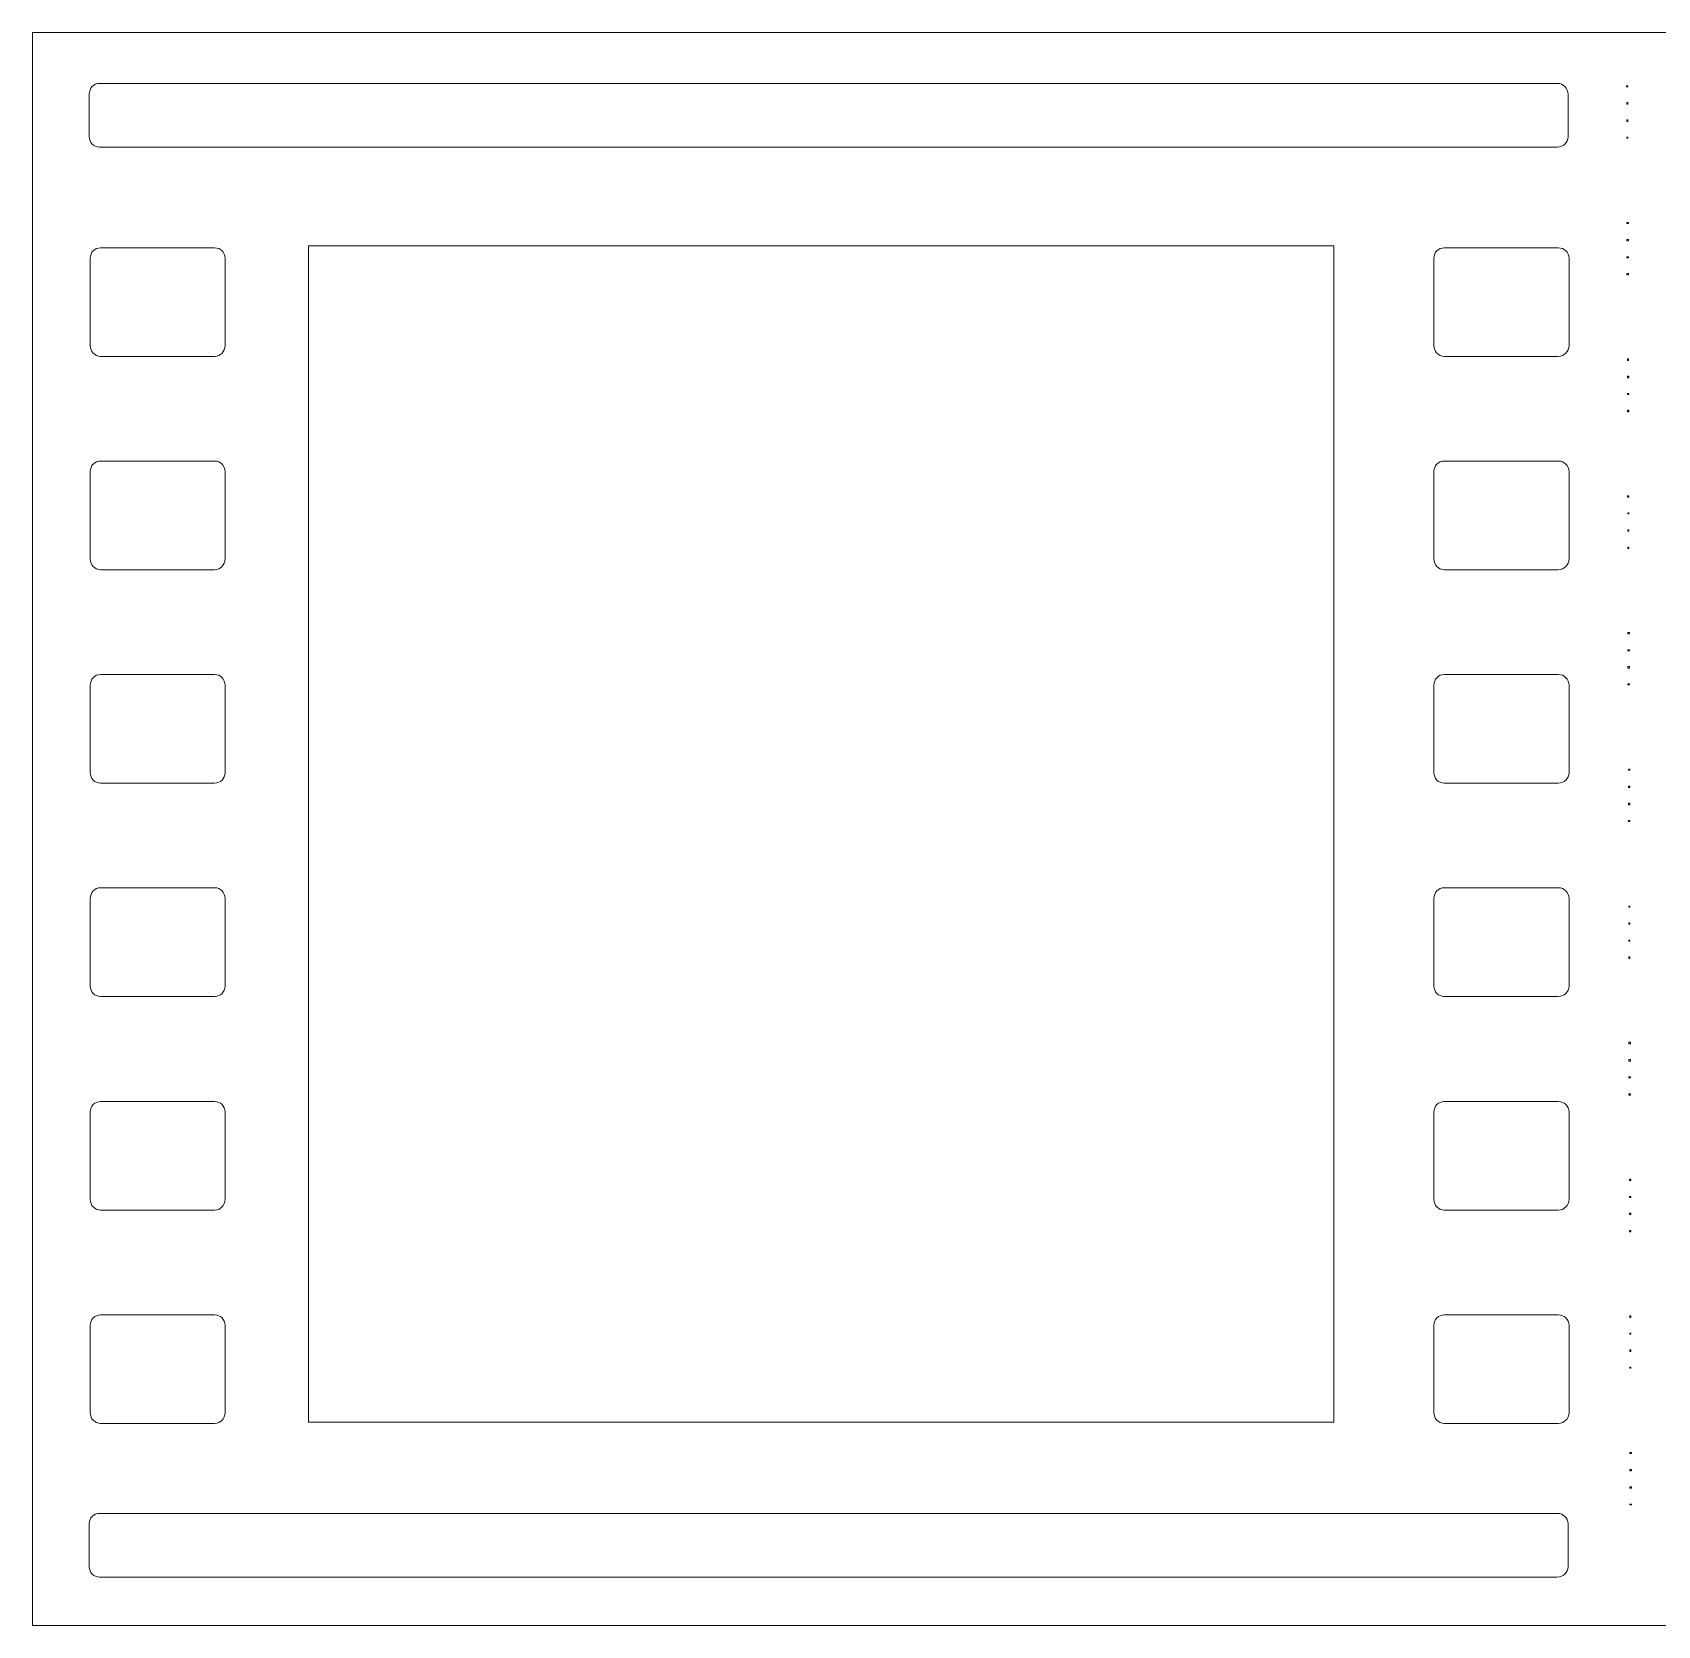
# Model space of a CAD drawing. Header units: centimetres. Extents: x -7.3 to 7.2, y -9.5 to 9.5.
# Drawn here: x 1.693 to 4.415, y -2.727 to -0.06 of the extents above; entities that cross this region are included whole.
import ezdxf

# ---------------------------------------------------------------- set-up
doc = ezdxf.new("R2010")
doc.units = ezdxf.units.CM
doc.header["$MEASUREMENT"] = 0
doc.layers.add('Layer 1', color=7, linetype='Continuous')

msp = doc.modelspace()

# ---------------------------------------------------------------- linework, layer by layer
at = {"layer": 'Layer 1', "lineweight": 9}
for points, knots in [([(1.69292, -0.05953), (1.69292, -0.05953), (1.69292, -2.72686), (1.69292, -2.72686), (1.69292, -2.72686), (1.69292, -2.72686), (4.36438, -2.72686), (4.36438, -2.72686), (4.36438, -2.72686), (4.36438, -2.72686), (4.3958, -2.72686), (4.3958, -2.72686), (4.3958, -2.72686), (4.3958, -2.72686), (7.03254, -2.72686), (7.03254, -2.72686), (7.03254, -2.72686), (7.03254, -2.72686), (7.03254, -2.65162), (7.03254, -2.65162), (7.03254, -2.65162), (7.03254, -2.65162), (7.14378, -2.55323), (7.14378, -2.55323), (7.14378, -2.55323), (7.14378, -2.55323), (7.14378, -0.20671), (7.14378, -0.20671), (7.14378, -0.20671), (7.14378, -0.20671), (7.03254, -0.12403), (7.03254, -0.12403), (7.03254, -0.12403), (7.03254, -0.12403), (7.03254, -0.05954), (7.03254, -0.05954), (7.03254, -0.05954), (7.03254, -0.05954), (4.36438, -0.05954), (4.36438, -0.05954), (4.36438, -0.05954), (4.36438, -0.05954), (1.69292, -0.05953), (1.69292, -0.05953)], [0, 0, 0, 0, 0.0833333, 0.0833333, 0.0833333, 0.0833333, 0.1666667, 0.1666667, 0.1666667, 0.1666667, 0.25, 0.25, 0.25, 0.25, 0.3333333, 0.3333333, 0.3333333, 0.3333333, 0.4166667, 0.4166667, 0.4166667, 0.4166667, 0.5, 0.5, 0.5, 0.5, 0.5833333, 0.5833333, 0.5833333, 0.5833333, 0.6666667, 0.6666667, 0.6666667, 0.6666667, 0.75, 0.75, 0.75, 0.75, 0.8333333, 0.8333333, 0.8333333, 0.8333333, 1, 1, 1, 1]), ([(1.80537, -0.14469), (1.80537, -0.14469), (4.24698, -0.14469), (4.24698, -0.14469), (4.24698, -0.14469), (4.25683, -0.14469), (4.26517, -0.15303), (4.26517, -0.16288), (4.26517, -0.16288), (4.26517, -0.16288), (4.26517, -0.23399), (4.26517, -0.23399), (4.26517, -0.23399), (4.26517, -0.24384), (4.25683, -0.25135), (4.24698, -0.25135), (4.24698, -0.25135), (4.24698, -0.25135), (1.80537, -0.25135), (1.80537, -0.25135), (1.80537, -0.25135), (1.79552, -0.25135), (1.78801, -0.24384), (1.78801, -0.23399), (1.78801, -0.23399), (1.78801, -0.23399), (1.78801, -0.16288), (1.78801, -0.16288), (1.78801, -0.16288), (1.78801, -0.15303), (1.79552, -0.14469), (1.80537, -0.14469)], [0, 0, 0, 0, 0.1111111, 0.1111111, 0.1111111, 0.1111111, 0.2222222, 0.2222222, 0.2222222, 0.2222222, 0.3333333, 0.3333333, 0.3333333, 0.3333333, 0.4444444, 0.4444444, 0.4444444, 0.4444444, 0.5555556, 0.5555556, 0.5555556, 0.5555556, 0.6666667, 0.6666667, 0.6666667, 0.6666667, 0.7777778, 0.7777778, 0.7777778, 0.7777778, 1, 1, 1, 1]), ([(4.36273, -0.14883), (4.36273, -0.14883), (4.36521, -0.14883), (4.36521, -0.14883), (4.36521, -0.14883), (4.36521, -0.14883), (4.36521, -0.15048), (4.36521, -0.15048), (4.36521, -0.15048), (4.36521, -0.15048), (4.36273, -0.15048), (4.36273, -0.15048), (4.36273, -0.15048), (4.36273, -0.15048), (4.36273, -0.14883), (4.36273, -0.14883)], [0, 0, 0, 0, 0.2, 0.2, 0.2, 0.2, 0.4, 0.4, 0.4, 0.4, 0.6, 0.6, 0.6, 0.6, 1, 1, 1, 1]), ([(4.36356, -0.17694), (4.36356, -0.17694), (4.36521, -0.17694), (4.36521, -0.17694), (4.36521, -0.17694), (4.36521, -0.17694), (4.36521, -0.17942), (4.36521, -0.17942), (4.36521, -0.17942), (4.36521, -0.17942), (4.36356, -0.17942), (4.36356, -0.17942), (4.36356, -0.17942), (4.36356, -0.17942), (4.36356, -0.17694), (4.36356, -0.17694)], [0, 0, 0, 0, 0.2, 0.2, 0.2, 0.2, 0.4, 0.4, 0.4, 0.4, 0.6, 0.6, 0.6, 0.6, 1, 1, 1, 1]), ([(4.36356, -0.20588), (4.36356, -0.20588), (4.36521, -0.20588), (4.36521, -0.20588), (4.36521, -0.20588), (4.36521, -0.20588), (4.36521, -0.20836), (4.36521, -0.20836), (4.36521, -0.20836), (4.36521, -0.20836), (4.36356, -0.20836), (4.36356, -0.20836), (4.36356, -0.20836), (4.36356, -0.20836), (4.36356, -0.20588), (4.36356, -0.20588)], [0, 0, 0, 0, 0.2, 0.2, 0.2, 0.2, 0.4, 0.4, 0.4, 0.4, 0.6, 0.6, 0.6, 0.6, 1, 1, 1, 1]), ([(4.36356, -0.23482), (4.36356, -0.23482), (4.36521, -0.23482), (4.36521, -0.23482), (4.36521, -0.23482), (4.36521, -0.23482), (4.36521, -0.23647), (4.36521, -0.23647), (4.36521, -0.23647), (4.36521, -0.23647), (4.36356, -0.23647), (4.36356, -0.23647), (4.36356, -0.23647), (4.36356, -0.23647), (4.36356, -0.23482), (4.36356, -0.23482)], [0, 0, 0, 0, 0.2, 0.2, 0.2, 0.2, 0.4, 0.4, 0.4, 0.4, 0.6, 0.6, 0.6, 0.6, 1, 1, 1, 1]), ([(4.36356, -0.37786), (4.36356, -0.37786), (4.36604, -0.37786), (4.36604, -0.37786), (4.36604, -0.37786), (4.36604, -0.37786), (4.36604, -0.37951), (4.36604, -0.37951), (4.36604, -0.37951), (4.36604, -0.37951), (4.36356, -0.37951), (4.36356, -0.37951), (4.36356, -0.37951), (4.36356, -0.37951), (4.36356, -0.37786), (4.36356, -0.37786)], [0, 0, 0, 0, 0.2, 0.2, 0.2, 0.2, 0.4, 0.4, 0.4, 0.4, 0.6, 0.6, 0.6, 0.6, 1, 1, 1, 1]), ([(4.36356, -0.40597), (4.36356, -0.40597), (4.36604, -0.40597), (4.36604, -0.40597), (4.36604, -0.40597), (4.36604, -0.40597), (4.36604, -0.40845), (4.36604, -0.40845), (4.36604, -0.40845), (4.36604, -0.40845), (4.36356, -0.40845), (4.36356, -0.40845), (4.36356, -0.40845), (4.36356, -0.40845), (4.36356, -0.40597), (4.36356, -0.40597)], [0, 0, 0, 0, 0.2, 0.2, 0.2, 0.2, 0.4, 0.4, 0.4, 0.4, 0.6, 0.6, 0.6, 0.6, 1, 1, 1, 1]), ([(1.80702, -0.42003), (1.80702, -0.42003), (1.99802, -0.42003), (1.99802, -0.42003), (1.99802, -0.42003), (2.00787, -0.42003), (2.01538, -0.42754), (2.01538, -0.43739), (2.01538, -0.43739), (2.01538, -0.43739), (2.01538, -0.58374), (2.01538, -0.58374), (2.01538, -0.58374), (2.01538, -0.59359), (2.00787, -0.60193), (1.99802, -0.60193), (1.99802, -0.60193), (1.99802, -0.60193), (1.80702, -0.60193), (1.80702, -0.60193), (1.80702, -0.60193), (1.79717, -0.60193), (1.78966, -0.59359), (1.78966, -0.58374), (1.78966, -0.58374), (1.78966, -0.58374), (1.78966, -0.43739), (1.78966, -0.43739), (1.78966, -0.43739), (1.78966, -0.42754), (1.79717, -0.42003), (1.80702, -0.42003)], [0, 0, 0, 0, 0.1111111, 0.1111111, 0.1111111, 0.1111111, 0.2222222, 0.2222222, 0.2222222, 0.2222222, 0.3333333, 0.3333333, 0.3333333, 0.3333333, 0.4444444, 0.4444444, 0.4444444, 0.4444444, 0.5555556, 0.5555556, 0.5555556, 0.5555556, 0.6666667, 0.6666667, 0.6666667, 0.6666667, 0.7777778, 0.7777778, 0.7777778, 0.7777778, 1, 1, 1, 1]), ([(2.15511, -0.41672), (2.15511, -0.41672), (3.87242, -0.41672), (3.87242, -0.41672), (3.87242, -0.41672), (3.87242, -0.41672), (3.87242, -2.38621), (3.87242, -2.38621), (3.87242, -2.38621), (3.87242, -2.38621), (2.15511, -2.38621), (2.15511, -2.38621), (2.15511, -2.38621), (2.15511, -2.38621), (2.15511, -0.41672), (2.15511, -0.41672)], [0, 0, 0, 0, 0.2, 0.2, 0.2, 0.2, 0.4, 0.4, 0.4, 0.4, 0.6, 0.6, 0.6, 0.6, 1, 1, 1, 1]), ([(4.05763, -0.42003), (4.05763, -0.42003), (4.24863, -0.42003), (4.24863, -0.42003), (4.24863, -0.42003), (4.25848, -0.42003), (4.26682, -0.42754), (4.26682, -0.43739), (4.26682, -0.43739), (4.26682, -0.43739), (4.26682, -0.58374), (4.26682, -0.58374), (4.26682, -0.58374), (4.26682, -0.59359), (4.25848, -0.60193), (4.24863, -0.60193), (4.24863, -0.60193), (4.24863, -0.60193), (4.05763, -0.60193), (4.05763, -0.60193), (4.05763, -0.60193), (4.04778, -0.60193), (4.04027, -0.59359), (4.04027, -0.58374), (4.04027, -0.58374), (4.04027, -0.58374), (4.04027, -0.43739), (4.04027, -0.43739), (4.04027, -0.43739), (4.04027, -0.42754), (4.04778, -0.42003), (4.05763, -0.42003)], [0, 0, 0, 0, 0.1111111, 0.1111111, 0.1111111, 0.1111111, 0.2222222, 0.2222222, 0.2222222, 0.2222222, 0.3333333, 0.3333333, 0.3333333, 0.3333333, 0.4444444, 0.4444444, 0.4444444, 0.4444444, 0.5555556, 0.5555556, 0.5555556, 0.5555556, 0.6666667, 0.6666667, 0.6666667, 0.6666667, 0.7777778, 0.7777778, 0.7777778, 0.7777778, 1, 1, 1, 1]), ([(4.36356, -0.43491), (4.36356, -0.43491), (4.36604, -0.43491), (4.36604, -0.43491), (4.36604, -0.43491), (4.36604, -0.43491), (4.36604, -0.43656), (4.36604, -0.43656), (4.36604, -0.43656), (4.36604, -0.43656), (4.36356, -0.43656), (4.36356, -0.43656), (4.36356, -0.43656), (4.36356, -0.43656), (4.36356, -0.43491), (4.36356, -0.43491)], [0, 0, 0, 0, 0.2, 0.2, 0.2, 0.2, 0.4, 0.4, 0.4, 0.4, 0.6, 0.6, 0.6, 0.6, 1, 1, 1, 1]), ([(4.36356, -0.46302), (4.36356, -0.46302), (4.36604, -0.46302), (4.36604, -0.46302), (4.36604, -0.46302), (4.36604, -0.46302), (4.36604, -0.4655), (4.36604, -0.4655), (4.36604, -0.4655), (4.36604, -0.4655), (4.36356, -0.4655), (4.36356, -0.4655), (4.36356, -0.4655), (4.36356, -0.4655), (4.36356, -0.46302), (4.36356, -0.46302)], [0, 0, 0, 0, 0.2, 0.2, 0.2, 0.2, 0.4, 0.4, 0.4, 0.4, 0.6, 0.6, 0.6, 0.6, 1, 1, 1, 1]), ([(4.36438, -0.60606), (4.36438, -0.60606), (4.36603, -0.60606), (4.36603, -0.60606), (4.36603, -0.60606), (4.36603, -0.60606), (4.36603, -0.60854), (4.36603, -0.60854), (4.36603, -0.60854), (4.36603, -0.60854), (4.36438, -0.60854), (4.36438, -0.60854), (4.36438, -0.60854), (4.36438, -0.60854), (4.36438, -0.60606), (4.36438, -0.60606)], [0, 0, 0, 0, 0.2, 0.2, 0.2, 0.2, 0.4, 0.4, 0.4, 0.4, 0.6, 0.6, 0.6, 0.6, 1, 1, 1, 1]), ([(4.36438, -0.635), (4.36438, -0.635), (4.36686, -0.635), (4.36686, -0.635), (4.36686, -0.635), (4.36686, -0.635), (4.36686, -0.63748), (4.36686, -0.63748), (4.36686, -0.63748), (4.36686, -0.63748), (4.36438, -0.63748), (4.36438, -0.63748), (4.36438, -0.63748), (4.36438, -0.63748), (4.36438, -0.635), (4.36438, -0.635)], [0, 0, 0, 0, 0.2, 0.2, 0.2, 0.2, 0.4, 0.4, 0.4, 0.4, 0.6, 0.6, 0.6, 0.6, 1, 1, 1, 1]), ([(4.36438, -0.66394), (4.36438, -0.66394), (4.36686, -0.66394), (4.36686, -0.66394), (4.36686, -0.66394), (4.36686, -0.66394), (4.36686, -0.66559), (4.36686, -0.66559), (4.36686, -0.66559), (4.36686, -0.66559), (4.36438, -0.66559), (4.36438, -0.66559), (4.36438, -0.66559), (4.36438, -0.66559), (4.36438, -0.66394), (4.36438, -0.66394)], [0, 0, 0, 0, 0.2, 0.2, 0.2, 0.2, 0.4, 0.4, 0.4, 0.4, 0.6, 0.6, 0.6, 0.6, 1, 1, 1, 1]), ([(4.36438, -0.69205), (4.36438, -0.69205), (4.36686, -0.69205), (4.36686, -0.69205), (4.36686, -0.69205), (4.36686, -0.69205), (4.36686, -0.69453), (4.36686, -0.69453), (4.36686, -0.69453), (4.36686, -0.69453), (4.36438, -0.69453), (4.36438, -0.69453), (4.36438, -0.69453), (4.36438, -0.69453), (4.36438, -0.69205), (4.36438, -0.69205)], [0, 0, 0, 0, 0.2, 0.2, 0.2, 0.2, 0.4, 0.4, 0.4, 0.4, 0.6, 0.6, 0.6, 0.6, 1, 1, 1, 1]), ([(1.80702, -0.77721), (1.80702, -0.77721), (1.99802, -0.77721), (1.99802, -0.77721), (1.99802, -0.77721), (2.00787, -0.77721), (2.01538, -0.78472), (2.01538, -0.79457), (2.01538, -0.79457), (2.01538, -0.79457), (2.01538, -0.94092), (2.01538, -0.94092), (2.01538, -0.94092), (2.01538, -0.95077), (2.00787, -0.95911), (1.99802, -0.95911), (1.99802, -0.95911), (1.99802, -0.95911), (1.80702, -0.95911), (1.80702, -0.95911), (1.80702, -0.95911), (1.79717, -0.95911), (1.78966, -0.95077), (1.78966, -0.94092), (1.78966, -0.94092), (1.78966, -0.94092), (1.78966, -0.79457), (1.78966, -0.79457), (1.78966, -0.79457), (1.78966, -0.78472), (1.79717, -0.77721), (1.80702, -0.77721)], [0, 0, 0, 0, 0.1111111, 0.1111111, 0.1111111, 0.1111111, 0.2222222, 0.2222222, 0.2222222, 0.2222222, 0.3333333, 0.3333333, 0.3333333, 0.3333333, 0.4444444, 0.4444444, 0.4444444, 0.4444444, 0.5555556, 0.5555556, 0.5555556, 0.5555556, 0.6666667, 0.6666667, 0.6666667, 0.6666667, 0.7777778, 0.7777778, 0.7777778, 0.7777778, 1, 1, 1, 1]), ([(4.05763, -0.77721), (4.05763, -0.77721), (4.24863, -0.77721), (4.24863, -0.77721), (4.24863, -0.77721), (4.25848, -0.77721), (4.26682, -0.78472), (4.26682, -0.79457), (4.26682, -0.79457), (4.26682, -0.79457), (4.26682, -0.94092), (4.26682, -0.94092), (4.26682, -0.94092), (4.26682, -0.95077), (4.25848, -0.95911), (4.24863, -0.95911), (4.24863, -0.95911), (4.24863, -0.95911), (4.05763, -0.95911), (4.05763, -0.95911), (4.05763, -0.95911), (4.04778, -0.95911), (4.04027, -0.95077), (4.04027, -0.94092), (4.04027, -0.94092), (4.04027, -0.94092), (4.04027, -0.79457), (4.04027, -0.79457), (4.04027, -0.79457), (4.04027, -0.78472), (4.04778, -0.77721), (4.05763, -0.77721)], [0, 0, 0, 0, 0.1111111, 0.1111111, 0.1111111, 0.1111111, 0.2222222, 0.2222222, 0.2222222, 0.2222222, 0.3333333, 0.3333333, 0.3333333, 0.3333333, 0.4444444, 0.4444444, 0.4444444, 0.4444444, 0.5555556, 0.5555556, 0.5555556, 0.5555556, 0.6666667, 0.6666667, 0.6666667, 0.6666667, 0.7777778, 0.7777778, 0.7777778, 0.7777778, 1, 1, 1, 1]), ([(4.36438, -0.83509), (4.36438, -0.83509), (4.36686, -0.83509), (4.36686, -0.83509), (4.36686, -0.83509), (4.36686, -0.83509), (4.36686, -0.83757), (4.36686, -0.83757), (4.36686, -0.83757), (4.36686, -0.83757), (4.36438, -0.83757), (4.36438, -0.83757), (4.36438, -0.83757), (4.36438, -0.83757), (4.36438, -0.83509), (4.36438, -0.83509)], [0, 0, 0, 0, 0.2, 0.2, 0.2, 0.2, 0.4, 0.4, 0.4, 0.4, 0.6, 0.6, 0.6, 0.6, 1, 1, 1, 1]), ([(4.36521, -0.86403), (4.36521, -0.86403), (4.36686, -0.86403), (4.36686, -0.86403), (4.36686, -0.86403), (4.36686, -0.86403), (4.36686, -0.86568), (4.36686, -0.86568), (4.36686, -0.86568), (4.36686, -0.86568), (4.36521, -0.86568), (4.36521, -0.86568), (4.36521, -0.86568), (4.36521, -0.86568), (4.36521, -0.86403), (4.36521, -0.86403)], [0, 0, 0, 0, 0.2, 0.2, 0.2, 0.2, 0.4, 0.4, 0.4, 0.4, 0.6, 0.6, 0.6, 0.6, 1, 1, 1, 1]), ([(4.36521, -0.89214), (4.36521, -0.89214), (4.36686, -0.89214), (4.36686, -0.89214), (4.36686, -0.89214), (4.36686, -0.89214), (4.36686, -0.89462), (4.36686, -0.89462), (4.36686, -0.89462), (4.36686, -0.89462), (4.36521, -0.89462), (4.36521, -0.89462), (4.36521, -0.89462), (4.36521, -0.89462), (4.36521, -0.89214), (4.36521, -0.89214)], [0, 0, 0, 0, 0.2, 0.2, 0.2, 0.2, 0.4, 0.4, 0.4, 0.4, 0.6, 0.6, 0.6, 0.6, 1, 1, 1, 1]), ([(4.36521, -0.92108), (4.36521, -0.92108), (4.36686, -0.92108), (4.36686, -0.92108), (4.36686, -0.92108), (4.36686, -0.92108), (4.36686, -0.92356), (4.36686, -0.92356), (4.36686, -0.92356), (4.36686, -0.92356), (4.36521, -0.92356), (4.36521, -0.92356), (4.36521, -0.92356), (4.36521, -0.92356), (4.36521, -0.92108), (4.36521, -0.92108)], [0, 0, 0, 0, 0.2, 0.2, 0.2, 0.2, 0.4, 0.4, 0.4, 0.4, 0.6, 0.6, 0.6, 0.6, 1, 1, 1, 1]), ([(4.36521, -1.06412), (4.36521, -1.06412), (4.36769, -1.06412), (4.36769, -1.06412), (4.36769, -1.06412), (4.36769, -1.06412), (4.36769, -1.0666), (4.36769, -1.0666), (4.36769, -1.0666), (4.36769, -1.0666), (4.36521, -1.0666), (4.36521, -1.0666), (4.36521, -1.0666), (4.36521, -1.0666), (4.36521, -1.06412), (4.36521, -1.06412)], [0, 0, 0, 0, 0.2, 0.2, 0.2, 0.2, 0.4, 0.4, 0.4, 0.4, 0.6, 0.6, 0.6, 0.6, 1, 1, 1, 1]), ([(4.36521, -1.09306), (4.36521, -1.09306), (4.36769, -1.09306), (4.36769, -1.09306), (4.36769, -1.09306), (4.36769, -1.09306), (4.36769, -1.09471), (4.36769, -1.09471), (4.36769, -1.09471), (4.36769, -1.09471), (4.36521, -1.09471), (4.36521, -1.09471), (4.36521, -1.09471), (4.36521, -1.09471), (4.36521, -1.09306), (4.36521, -1.09306)], [0, 0, 0, 0, 0.2, 0.2, 0.2, 0.2, 0.4, 0.4, 0.4, 0.4, 0.6, 0.6, 0.6, 0.6, 1, 1, 1, 1]), ([(1.80702, -1.1344), (1.80702, -1.1344), (1.99802, -1.1344), (1.99802, -1.1344), (1.99802, -1.1344), (2.00787, -1.1344), (2.01538, -1.14274), (2.01538, -1.15259), (2.01538, -1.15259), (2.01538, -1.15259), (2.01538, -1.29894), (2.01538, -1.29894), (2.01538, -1.29894), (2.01538, -1.30879), (2.00787, -1.3163), (1.99802, -1.3163), (1.99802, -1.3163), (1.99802, -1.3163), (1.80702, -1.3163), (1.80702, -1.3163), (1.80702, -1.3163), (1.79717, -1.3163), (1.78966, -1.30879), (1.78966, -1.29894), (1.78966, -1.29894), (1.78966, -1.29894), (1.78966, -1.15259), (1.78966, -1.15259), (1.78966, -1.15259), (1.78966, -1.14274), (1.79717, -1.1344), (1.80702, -1.1344)], [0, 0, 0, 0, 0.1111111, 0.1111111, 0.1111111, 0.1111111, 0.2222222, 0.2222222, 0.2222222, 0.2222222, 0.3333333, 0.3333333, 0.3333333, 0.3333333, 0.4444444, 0.4444444, 0.4444444, 0.4444444, 0.5555556, 0.5555556, 0.5555556, 0.5555556, 0.6666667, 0.6666667, 0.6666667, 0.6666667, 0.7777778, 0.7777778, 0.7777778, 0.7777778, 1, 1, 1, 1]), ([(4.05763, -1.1344), (4.05763, -1.1344), (4.24863, -1.1344), (4.24863, -1.1344), (4.24863, -1.1344), (4.25848, -1.1344), (4.26682, -1.14274), (4.26682, -1.15259), (4.26682, -1.15259), (4.26682, -1.15259), (4.26682, -1.29894), (4.26682, -1.29894), (4.26682, -1.29894), (4.26682, -1.30879), (4.25848, -1.3163), (4.24863, -1.3163), (4.24863, -1.3163), (4.24863, -1.3163), (4.05763, -1.3163), (4.05763, -1.3163), (4.05763, -1.3163), (4.04778, -1.3163), (4.04027, -1.30879), (4.04027, -1.29894), (4.04027, -1.29894), (4.04027, -1.29894), (4.04027, -1.15259), (4.04027, -1.15259), (4.04027, -1.15259), (4.04027, -1.14274), (4.04778, -1.1344), (4.05763, -1.1344)], [0, 0, 0, 0, 0.1111111, 0.1111111, 0.1111111, 0.1111111, 0.2222222, 0.2222222, 0.2222222, 0.2222222, 0.3333333, 0.3333333, 0.3333333, 0.3333333, 0.4444444, 0.4444444, 0.4444444, 0.4444444, 0.5555556, 0.5555556, 0.5555556, 0.5555556, 0.6666667, 0.6666667, 0.6666667, 0.6666667, 0.7777778, 0.7777778, 0.7777778, 0.7777778, 1, 1, 1, 1]), ([(4.36521, -1.12117), (4.36521, -1.12117), (4.36769, -1.12117), (4.36769, -1.12117), (4.36769, -1.12117), (4.36769, -1.12117), (4.36769, -1.12365), (4.36769, -1.12365), (4.36769, -1.12365), (4.36769, -1.12365), (4.36521, -1.12365), (4.36521, -1.12365), (4.36521, -1.12365), (4.36521, -1.12365), (4.36521, -1.12117), (4.36521, -1.12117)], [0, 0, 0, 0, 0.2, 0.2, 0.2, 0.2, 0.4, 0.4, 0.4, 0.4, 0.6, 0.6, 0.6, 0.6, 1, 1, 1, 1]), ([(4.36521, -1.15011), (4.36521, -1.15011), (4.36769, -1.15011), (4.36769, -1.15011), (4.36769, -1.15011), (4.36769, -1.15011), (4.36769, -1.15176), (4.36769, -1.15176), (4.36769, -1.15176), (4.36769, -1.15176), (4.36521, -1.15176), (4.36521, -1.15176), (4.36521, -1.15176), (4.36521, -1.15176), (4.36521, -1.15011), (4.36521, -1.15011)], [0, 0, 0, 0, 0.2, 0.2, 0.2, 0.2, 0.4, 0.4, 0.4, 0.4, 0.6, 0.6, 0.6, 0.6, 1, 1, 1, 1]), ([(4.36604, -1.29315), (4.36604, -1.29315), (4.36852, -1.29315), (4.36852, -1.29315), (4.36852, -1.29315), (4.36852, -1.29315), (4.36852, -1.2948), (4.36852, -1.2948), (4.36852, -1.2948), (4.36852, -1.2948), (4.36604, -1.2948), (4.36604, -1.2948), (4.36604, -1.2948), (4.36604, -1.2948), (4.36604, -1.29315), (4.36604, -1.29315)], [0, 0, 0, 0, 0.2, 0.2, 0.2, 0.2, 0.4, 0.4, 0.4, 0.4, 0.6, 0.6, 0.6, 0.6, 1, 1, 1, 1]), ([(4.36604, -1.32126), (4.36604, -1.32126), (4.36852, -1.32126), (4.36852, -1.32126), (4.36852, -1.32126), (4.36852, -1.32126), (4.36852, -1.32374), (4.36852, -1.32374), (4.36852, -1.32374), (4.36852, -1.32374), (4.36604, -1.32374), (4.36604, -1.32374), (4.36604, -1.32374), (4.36604, -1.32374), (4.36604, -1.32126), (4.36604, -1.32126)], [0, 0, 0, 0, 0.2, 0.2, 0.2, 0.2, 0.4, 0.4, 0.4, 0.4, 0.6, 0.6, 0.6, 0.6, 1, 1, 1, 1]), ([(4.36604, -1.3502), (4.36604, -1.3502), (4.36852, -1.3502), (4.36852, -1.3502), (4.36852, -1.3502), (4.36852, -1.3502), (4.36852, -1.35268), (4.36852, -1.35268), (4.36852, -1.35268), (4.36852, -1.35268), (4.36604, -1.35268), (4.36604, -1.35268), (4.36604, -1.35268), (4.36604, -1.35268), (4.36604, -1.3502), (4.36604, -1.3502)], [0, 0, 0, 0, 0.2, 0.2, 0.2, 0.2, 0.4, 0.4, 0.4, 0.4, 0.6, 0.6, 0.6, 0.6, 1, 1, 1, 1]), ([(4.36604, -1.37914), (4.36604, -1.37914), (4.36852, -1.37914), (4.36852, -1.37914), (4.36852, -1.37914), (4.36852, -1.37914), (4.36852, -1.38079), (4.36852, -1.38079), (4.36852, -1.38079), (4.36852, -1.38079), (4.36604, -1.38079), (4.36604, -1.38079), (4.36604, -1.38079), (4.36604, -1.38079), (4.36604, -1.37914), (4.36604, -1.37914)], [0, 0, 0, 0, 0.2, 0.2, 0.2, 0.2, 0.4, 0.4, 0.4, 0.4, 0.6, 0.6, 0.6, 0.6, 1, 1, 1, 1]), ([(1.80702, -1.49159), (1.80702, -1.49159), (1.99802, -1.49159), (1.99802, -1.49159), (1.99802, -1.49159), (2.00787, -1.49159), (2.01538, -1.49993), (2.01538, -1.50978), (2.01538, -1.50978), (2.01538, -1.50978), (2.01538, -1.65613), (2.01538, -1.65613), (2.01538, -1.65613), (2.01538, -1.66598), (2.00787, -1.67349), (1.99802, -1.67349), (1.99802, -1.67349), (1.99802, -1.67349), (1.80702, -1.67349), (1.80702, -1.67349), (1.80702, -1.67349), (1.79717, -1.67349), (1.78966, -1.66598), (1.78966, -1.65613), (1.78966, -1.65613), (1.78966, -1.65613), (1.78966, -1.50978), (1.78966, -1.50978), (1.78966, -1.50978), (1.78966, -1.49993), (1.79717, -1.49159), (1.80702, -1.49159)], [0, 0, 0, 0, 0.1111111, 0.1111111, 0.1111111, 0.1111111, 0.2222222, 0.2222222, 0.2222222, 0.2222222, 0.3333333, 0.3333333, 0.3333333, 0.3333333, 0.4444444, 0.4444444, 0.4444444, 0.4444444, 0.5555556, 0.5555556, 0.5555556, 0.5555556, 0.6666667, 0.6666667, 0.6666667, 0.6666667, 0.7777778, 0.7777778, 0.7777778, 0.7777778, 1, 1, 1, 1]), ([(4.05763, -1.49159), (4.05763, -1.49159), (4.24863, -1.49159), (4.24863, -1.49159), (4.24863, -1.49159), (4.25848, -1.49159), (4.26682, -1.49993), (4.26682, -1.50978), (4.26682, -1.50978), (4.26682, -1.50978), (4.26682, -1.65613), (4.26682, -1.65613), (4.26682, -1.65613), (4.26682, -1.66598), (4.25848, -1.67349), (4.24863, -1.67349), (4.24863, -1.67349), (4.24863, -1.67349), (4.05763, -1.67349), (4.05763, -1.67349), (4.05763, -1.67349), (4.04778, -1.67349), (4.04027, -1.66598), (4.04027, -1.65613), (4.04027, -1.65613), (4.04027, -1.65613), (4.04027, -1.50978), (4.04027, -1.50978), (4.04027, -1.50978), (4.04027, -1.49993), (4.04778, -1.49159), (4.05763, -1.49159)], [0, 0, 0, 0, 0.1111111, 0.1111111, 0.1111111, 0.1111111, 0.2222222, 0.2222222, 0.2222222, 0.2222222, 0.3333333, 0.3333333, 0.3333333, 0.3333333, 0.4444444, 0.4444444, 0.4444444, 0.4444444, 0.5555556, 0.5555556, 0.5555556, 0.5555556, 0.6666667, 0.6666667, 0.6666667, 0.6666667, 0.7777778, 0.7777778, 0.7777778, 0.7777778, 1, 1, 1, 1]), ([(4.36687, -1.52218), (4.36687, -1.52218), (4.36852, -1.52218), (4.36852, -1.52218), (4.36852, -1.52218), (4.36852, -1.52218), (4.36852, -1.52383), (4.36852, -1.52383), (4.36852, -1.52383), (4.36852, -1.52383), (4.36687, -1.52383), (4.36687, -1.52383), (4.36687, -1.52383), (4.36687, -1.52383), (4.36687, -1.52218), (4.36687, -1.52218)], [0, 0, 0, 0, 0.2, 0.2, 0.2, 0.2, 0.4, 0.4, 0.4, 0.4, 0.6, 0.6, 0.6, 0.6, 1, 1, 1, 1]), ([(4.36687, -1.55029), (4.36687, -1.55029), (4.36852, -1.55029), (4.36852, -1.55029), (4.36852, -1.55029), (4.36852, -1.55029), (4.36852, -1.55277), (4.36852, -1.55277), (4.36852, -1.55277), (4.36852, -1.55277), (4.36687, -1.55277), (4.36687, -1.55277), (4.36687, -1.55277), (4.36687, -1.55277), (4.36687, -1.55029), (4.36687, -1.55029)], [0, 0, 0, 0, 0.2, 0.2, 0.2, 0.2, 0.4, 0.4, 0.4, 0.4, 0.6, 0.6, 0.6, 0.6, 1, 1, 1, 1]), ([(4.36687, -1.57923), (4.36687, -1.57923), (4.36852, -1.57923), (4.36852, -1.57923), (4.36852, -1.57923), (4.36852, -1.57923), (4.36852, -1.58088), (4.36852, -1.58088), (4.36852, -1.58088), (4.36852, -1.58088), (4.36687, -1.58088), (4.36687, -1.58088), (4.36687, -1.58088), (4.36687, -1.58088), (4.36687, -1.57923), (4.36687, -1.57923)], [0, 0, 0, 0, 0.2, 0.2, 0.2, 0.2, 0.4, 0.4, 0.4, 0.4, 0.6, 0.6, 0.6, 0.6, 1, 1, 1, 1]), ([(4.36687, -1.60734), (4.36687, -1.60734), (4.36852, -1.60734), (4.36852, -1.60734), (4.36852, -1.60734), (4.36852, -1.60734), (4.36852, -1.60982), (4.36852, -1.60982), (4.36852, -1.60982), (4.36852, -1.60982), (4.36687, -1.60982), (4.36687, -1.60982), (4.36687, -1.60982), (4.36687, -1.60982), (4.36687, -1.60734), (4.36687, -1.60734)], [0, 0, 0, 0, 0.2, 0.2, 0.2, 0.2, 0.4, 0.4, 0.4, 0.4, 0.6, 0.6, 0.6, 0.6, 1, 1, 1, 1]), ([(4.36687, -1.75038), (4.36687, -1.75038), (4.36935, -1.75038), (4.36935, -1.75038), (4.36935, -1.75038), (4.36935, -1.75038), (4.36935, -1.75286), (4.36935, -1.75286), (4.36935, -1.75286), (4.36935, -1.75286), (4.36687, -1.75286), (4.36687, -1.75286), (4.36687, -1.75286), (4.36687, -1.75286), (4.36687, -1.75038), (4.36687, -1.75038)], [0, 0, 0, 0, 0.2, 0.2, 0.2, 0.2, 0.4, 0.4, 0.4, 0.4, 0.6, 0.6, 0.6, 0.6, 1, 1, 1, 1]), ([(4.36687, -1.77932), (4.36687, -1.77932), (4.36935, -1.77932), (4.36935, -1.77932), (4.36935, -1.77932), (4.36935, -1.77932), (4.36935, -1.7818), (4.36935, -1.7818), (4.36935, -1.7818), (4.36935, -1.7818), (4.36687, -1.7818), (4.36687, -1.7818), (4.36687, -1.7818), (4.36687, -1.7818), (4.36687, -1.77932), (4.36687, -1.77932)], [0, 0, 0, 0, 0.2, 0.2, 0.2, 0.2, 0.4, 0.4, 0.4, 0.4, 0.6, 0.6, 0.6, 0.6, 1, 1, 1, 1]), ([(4.36687, -1.80826), (4.36687, -1.80826), (4.36935, -1.80826), (4.36935, -1.80826), (4.36935, -1.80826), (4.36935, -1.80826), (4.36935, -1.80991), (4.36935, -1.80991), (4.36935, -1.80991), (4.36935, -1.80991), (4.36687, -1.80991), (4.36687, -1.80991), (4.36687, -1.80991), (4.36687, -1.80991), (4.36687, -1.80826), (4.36687, -1.80826)], [0, 0, 0, 0, 0.2, 0.2, 0.2, 0.2, 0.4, 0.4, 0.4, 0.4, 0.6, 0.6, 0.6, 0.6, 1, 1, 1, 1]), ([(1.80702, -1.8496), (1.80702, -1.8496), (1.99802, -1.8496), (1.99802, -1.8496), (1.99802, -1.8496), (2.00787, -1.8496), (2.01538, -1.85711), (2.01538, -1.86696), (2.01538, -1.86696), (2.01538, -1.86696), (2.01538, -2.01331), (2.01538, -2.01331), (2.01538, -2.01331), (2.01538, -2.02316), (2.00787, -2.0315), (1.99802, -2.0315), (1.99802, -2.0315), (1.99802, -2.0315), (1.80702, -2.0315), (1.80702, -2.0315), (1.80702, -2.0315), (1.79717, -2.0315), (1.78966, -2.02316), (1.78966, -2.01331), (1.78966, -2.01331), (1.78966, -2.01331), (1.78966, -1.86696), (1.78966, -1.86696), (1.78966, -1.86696), (1.78966, -1.85711), (1.79717, -1.8496), (1.80702, -1.8496)], [0, 0, 0, 0, 0.1111111, 0.1111111, 0.1111111, 0.1111111, 0.2222222, 0.2222222, 0.2222222, 0.2222222, 0.3333333, 0.3333333, 0.3333333, 0.3333333, 0.4444444, 0.4444444, 0.4444444, 0.4444444, 0.5555556, 0.5555556, 0.5555556, 0.5555556, 0.6666667, 0.6666667, 0.6666667, 0.6666667, 0.7777778, 0.7777778, 0.7777778, 0.7777778, 1, 1, 1, 1]), ([(4.05763, -1.8496), (4.05763, -1.8496), (4.24863, -1.8496), (4.24863, -1.8496), (4.24863, -1.8496), (4.25848, -1.8496), (4.26682, -1.85711), (4.26682, -1.86696), (4.26682, -1.86696), (4.26682, -1.86696), (4.26682, -2.01331), (4.26682, -2.01331), (4.26682, -2.01331), (4.26682, -2.02316), (4.25848, -2.0315), (4.24863, -2.0315), (4.24863, -2.0315), (4.24863, -2.0315), (4.05763, -2.0315), (4.05763, -2.0315), (4.05763, -2.0315), (4.04778, -2.0315), (4.04027, -2.02316), (4.04027, -2.01331), (4.04027, -2.01331), (4.04027, -2.01331), (4.04027, -1.86696), (4.04027, -1.86696), (4.04027, -1.86696), (4.04027, -1.85711), (4.04778, -1.8496), (4.05763, -1.8496)], [0, 0, 0, 0, 0.1111111, 0.1111111, 0.1111111, 0.1111111, 0.2222222, 0.2222222, 0.2222222, 0.2222222, 0.3333333, 0.3333333, 0.3333333, 0.3333333, 0.4444444, 0.4444444, 0.4444444, 0.4444444, 0.5555556, 0.5555556, 0.5555556, 0.5555556, 0.6666667, 0.6666667, 0.6666667, 0.6666667, 0.7777778, 0.7777778, 0.7777778, 0.7777778, 1, 1, 1, 1]), ([(4.36687, -1.83637), (4.36687, -1.83637), (4.36935, -1.83637), (4.36935, -1.83637), (4.36935, -1.83637), (4.36935, -1.83637), (4.36935, -1.83885), (4.36935, -1.83885), (4.36935, -1.83885), (4.36935, -1.83885), (4.36687, -1.83885), (4.36687, -1.83885), (4.36687, -1.83885), (4.36687, -1.83885), (4.36687, -1.83637), (4.36687, -1.83637)], [0, 0, 0, 0, 0.2, 0.2, 0.2, 0.2, 0.4, 0.4, 0.4, 0.4, 0.6, 0.6, 0.6, 0.6, 1, 1, 1, 1]), ([(4.36769, -1.97941), (4.36769, -1.97941), (4.37017, -1.97941), (4.37017, -1.97941), (4.37017, -1.97941), (4.37017, -1.97941), (4.37017, -1.98189), (4.37017, -1.98189), (4.37017, -1.98189), (4.37017, -1.98189), (4.36769, -1.98189), (4.36769, -1.98189), (4.36769, -1.98189), (4.36769, -1.98189), (4.36769, -1.97941), (4.36769, -1.97941)], [0, 0, 0, 0, 0.2, 0.2, 0.2, 0.2, 0.4, 0.4, 0.4, 0.4, 0.6, 0.6, 0.6, 0.6, 1, 1, 1, 1]), ([(4.36769, -2.00835), (4.36769, -2.00835), (4.37017, -2.00835), (4.37017, -2.00835), (4.37017, -2.00835), (4.37017, -2.00835), (4.37017, -2.01), (4.37017, -2.01), (4.37017, -2.01), (4.37017, -2.01), (4.36769, -2.01), (4.36769, -2.01), (4.36769, -2.01), (4.36769, -2.01), (4.36769, -2.00835), (4.36769, -2.00835)], [0, 0, 0, 0, 0.2, 0.2, 0.2, 0.2, 0.4, 0.4, 0.4, 0.4, 0.6, 0.6, 0.6, 0.6, 1, 1, 1, 1]), ([(4.36769, -2.03646), (4.36769, -2.03646), (4.37017, -2.03646), (4.37017, -2.03646), (4.37017, -2.03646), (4.37017, -2.03646), (4.37017, -2.03894), (4.37017, -2.03894), (4.37017, -2.03894), (4.37017, -2.03894), (4.36769, -2.03894), (4.36769, -2.03894), (4.36769, -2.03894), (4.36769, -2.03894), (4.36769, -2.03646), (4.36769, -2.03646)], [0, 0, 0, 0, 0.2, 0.2, 0.2, 0.2, 0.4, 0.4, 0.4, 0.4, 0.6, 0.6, 0.6, 0.6, 1, 1, 1, 1]), ([(4.36769, -2.0654), (4.36769, -2.0654), (4.37017, -2.0654), (4.37017, -2.0654), (4.37017, -2.0654), (4.37017, -2.0654), (4.37017, -2.06788), (4.37017, -2.06788), (4.37017, -2.06788), (4.37017, -2.06788), (4.36769, -2.06788), (4.36769, -2.06788), (4.36769, -2.06788), (4.36769, -2.06788), (4.36769, -2.0654), (4.36769, -2.0654)], [0, 0, 0, 0, 0.2, 0.2, 0.2, 0.2, 0.4, 0.4, 0.4, 0.4, 0.6, 0.6, 0.6, 0.6, 1, 1, 1, 1]), ([(1.80702, -2.20679), (1.80702, -2.20679), (1.99802, -2.20679), (1.99802, -2.20679), (1.99802, -2.20679), (2.00787, -2.20679), (2.01538, -2.2143), (2.01538, -2.22415), (2.01538, -2.22415), (2.01538, -2.22415), (2.01538, -2.3705), (2.01538, -2.3705), (2.01538, -2.3705), (2.01538, -2.38035), (2.00787, -2.38869), (1.99802, -2.38869), (1.99802, -2.38869), (1.99802, -2.38869), (1.80702, -2.38869), (1.80702, -2.38869), (1.80702, -2.38869), (1.79717, -2.38869), (1.78966, -2.38035), (1.78966, -2.3705), (1.78966, -2.3705), (1.78966, -2.3705), (1.78966, -2.22415), (1.78966, -2.22415), (1.78966, -2.22415), (1.78966, -2.2143), (1.79717, -2.20679), (1.80702, -2.20679)], [0, 0, 0, 0, 0.1111111, 0.1111111, 0.1111111, 0.1111111, 0.2222222, 0.2222222, 0.2222222, 0.2222222, 0.3333333, 0.3333333, 0.3333333, 0.3333333, 0.4444444, 0.4444444, 0.4444444, 0.4444444, 0.5555556, 0.5555556, 0.5555556, 0.5555556, 0.6666667, 0.6666667, 0.6666667, 0.6666667, 0.7777778, 0.7777778, 0.7777778, 0.7777778, 1, 1, 1, 1]), ([(4.05763, -2.20679), (4.05763, -2.20679), (4.24863, -2.20679), (4.24863, -2.20679), (4.24863, -2.20679), (4.25848, -2.20679), (4.26682, -2.2143), (4.26682, -2.22415), (4.26682, -2.22415), (4.26682, -2.22415), (4.26682, -2.3705), (4.26682, -2.3705), (4.26682, -2.3705), (4.26682, -2.38035), (4.25848, -2.38869), (4.24863, -2.38869), (4.24863, -2.38869), (4.24863, -2.38869), (4.05763, -2.38869), (4.05763, -2.38869), (4.05763, -2.38869), (4.04778, -2.38869), (4.04027, -2.38035), (4.04027, -2.3705), (4.04027, -2.3705), (4.04027, -2.3705), (4.04027, -2.22415), (4.04027, -2.22415), (4.04027, -2.22415), (4.04027, -2.2143), (4.04778, -2.20679), (4.05763, -2.20679)], [0, 0, 0, 0, 0.1111111, 0.1111111, 0.1111111, 0.1111111, 0.2222222, 0.2222222, 0.2222222, 0.2222222, 0.3333333, 0.3333333, 0.3333333, 0.3333333, 0.4444444, 0.4444444, 0.4444444, 0.4444444, 0.5555556, 0.5555556, 0.5555556, 0.5555556, 0.6666667, 0.6666667, 0.6666667, 0.6666667, 0.7777778, 0.7777778, 0.7777778, 0.7777778, 1, 1, 1, 1]), ([(4.36852, -2.20844), (4.36852, -2.20844), (4.37017, -2.20844), (4.37017, -2.20844), (4.37017, -2.20844), (4.37017, -2.20844), (4.37017, -2.21092), (4.37017, -2.21092), (4.37017, -2.21092), (4.37017, -2.21092), (4.36852, -2.21092), (4.36852, -2.21092), (4.36852, -2.21092), (4.36852, -2.21092), (4.36852, -2.20844), (4.36852, -2.20844)], [0, 0, 0, 0, 0.2, 0.2, 0.2, 0.2, 0.4, 0.4, 0.4, 0.4, 0.6, 0.6, 0.6, 0.6, 1, 1, 1, 1]), ([(4.36852, -2.23738), (4.36852, -2.23738), (4.37017, -2.23738), (4.37017, -2.23738), (4.37017, -2.23738), (4.37017, -2.23738), (4.37017, -2.23903), (4.37017, -2.23903), (4.37017, -2.23903), (4.37017, -2.23903), (4.36852, -2.23903), (4.36852, -2.23903), (4.36852, -2.23903), (4.36852, -2.23903), (4.36852, -2.23738), (4.36852, -2.23738)], [0, 0, 0, 0, 0.2, 0.2, 0.2, 0.2, 0.4, 0.4, 0.4, 0.4, 0.6, 0.6, 0.6, 0.6, 1, 1, 1, 1]), ([(4.36852, -2.26549), (4.36852, -2.26549), (4.37017, -2.26549), (4.37017, -2.26549), (4.37017, -2.26549), (4.37017, -2.26549), (4.37017, -2.26797), (4.37017, -2.26797), (4.37017, -2.26797), (4.37017, -2.26797), (4.36852, -2.26797), (4.36852, -2.26797), (4.36852, -2.26797), (4.36852, -2.26797), (4.36852, -2.26549), (4.36852, -2.26549)], [0, 0, 0, 0, 0.2, 0.2, 0.2, 0.2, 0.4, 0.4, 0.4, 0.4, 0.6, 0.6, 0.6, 0.6, 1, 1, 1, 1]), ([(4.36852, -2.29443), (4.36852, -2.29443), (4.37017, -2.29443), (4.37017, -2.29443), (4.37017, -2.29443), (4.37017, -2.29443), (4.37017, -2.29608), (4.37017, -2.29608), (4.37017, -2.29608), (4.37017, -2.29608), (4.36852, -2.29608), (4.36852, -2.29608), (4.36852, -2.29608), (4.36852, -2.29608), (4.36852, -2.29443), (4.36852, -2.29443)], [0, 0, 0, 0, 0.2, 0.2, 0.2, 0.2, 0.4, 0.4, 0.4, 0.4, 0.6, 0.6, 0.6, 0.6, 1, 1, 1, 1]), ([(4.36852, -2.43747), (4.36852, -2.43747), (4.371, -2.43747), (4.371, -2.43747), (4.371, -2.43747), (4.371, -2.43747), (4.371, -2.43912), (4.371, -2.43912), (4.371, -2.43912), (4.371, -2.43912), (4.36852, -2.43912), (4.36852, -2.43912), (4.36852, -2.43912), (4.36852, -2.43912), (4.36852, -2.43747), (4.36852, -2.43747)], [0, 0, 0, 0, 0.2, 0.2, 0.2, 0.2, 0.4, 0.4, 0.4, 0.4, 0.6, 0.6, 0.6, 0.6, 1, 1, 1, 1]), ([(4.36852, -2.46559), (4.36852, -2.46559), (4.371, -2.46559), (4.371, -2.46559), (4.371, -2.46559), (4.371, -2.46559), (4.371, -2.46807), (4.371, -2.46807), (4.371, -2.46807), (4.371, -2.46807), (4.36852, -2.46807), (4.36852, -2.46807), (4.36852, -2.46807), (4.36852, -2.46807), (4.36852, -2.46559), (4.36852, -2.46559)], [0, 0, 0, 0, 0.2, 0.2, 0.2, 0.2, 0.4, 0.4, 0.4, 0.4, 0.6, 0.6, 0.6, 0.6, 1, 1, 1, 1]), ([(4.36852, -2.49452), (4.36852, -2.49452), (4.371, -2.49452), (4.371, -2.49452), (4.371, -2.49452), (4.371, -2.49452), (4.371, -2.497), (4.371, -2.497), (4.371, -2.497), (4.371, -2.497), (4.36852, -2.497), (4.36852, -2.497), (4.36852, -2.497), (4.36852, -2.497), (4.36852, -2.49452), (4.36852, -2.49452)], [0, 0, 0, 0, 0.2, 0.2, 0.2, 0.2, 0.4, 0.4, 0.4, 0.4, 0.6, 0.6, 0.6, 0.6, 1, 1, 1, 1]), ([(4.36852, -2.52346), (4.36852, -2.52346), (4.371, -2.52346), (4.371, -2.52346), (4.371, -2.52346), (4.371, -2.52346), (4.371, -2.52511), (4.371, -2.52511), (4.371, -2.52511), (4.371, -2.52511), (4.36852, -2.52511), (4.36852, -2.52511), (4.36852, -2.52511), (4.36852, -2.52511), (4.36852, -2.52346), (4.36852, -2.52346)], [0, 0, 0, 0, 0.2, 0.2, 0.2, 0.2, 0.4, 0.4, 0.4, 0.4, 0.6, 0.6, 0.6, 0.6, 1, 1, 1, 1]), ([(1.80537, -2.53917), (1.80537, -2.53917), (4.24698, -2.53917), (4.24698, -2.53917), (4.24698, -2.53917), (4.25683, -2.53917), (4.26517, -2.54668), (4.26517, -2.55653), (4.26517, -2.55653), (4.26517, -2.55653), (4.26517, -2.62846), (4.26517, -2.62846), (4.26517, -2.62846), (4.26517, -2.63831), (4.25683, -2.64582), (4.24698, -2.64582), (4.24698, -2.64582), (4.24698, -2.64582), (1.80537, -2.64582), (1.80537, -2.64582), (1.80537, -2.64582), (1.79552, -2.64582), (1.78801, -2.63831), (1.78801, -2.62846), (1.78801, -2.62846), (1.78801, -2.62846), (1.78801, -2.55653), (1.78801, -2.55653), (1.78801, -2.55653), (1.78801, -2.54668), (1.79552, -2.53917), (1.80537, -2.53917)], [0, 0, 0, 0, 0.1111111, 0.1111111, 0.1111111, 0.1111111, 0.2222222, 0.2222222, 0.2222222, 0.2222222, 0.3333333, 0.3333333, 0.3333333, 0.3333333, 0.4444444, 0.4444444, 0.4444444, 0.4444444, 0.5555556, 0.5555556, 0.5555556, 0.5555556, 0.6666667, 0.6666667, 0.6666667, 0.6666667, 0.7777778, 0.7777778, 0.7777778, 0.7777778, 1, 1, 1, 1])]:
    msp.add_open_spline(points, degree=3, knots=knots, dxfattribs=at)

doc.saveas('drawing.dxf')
